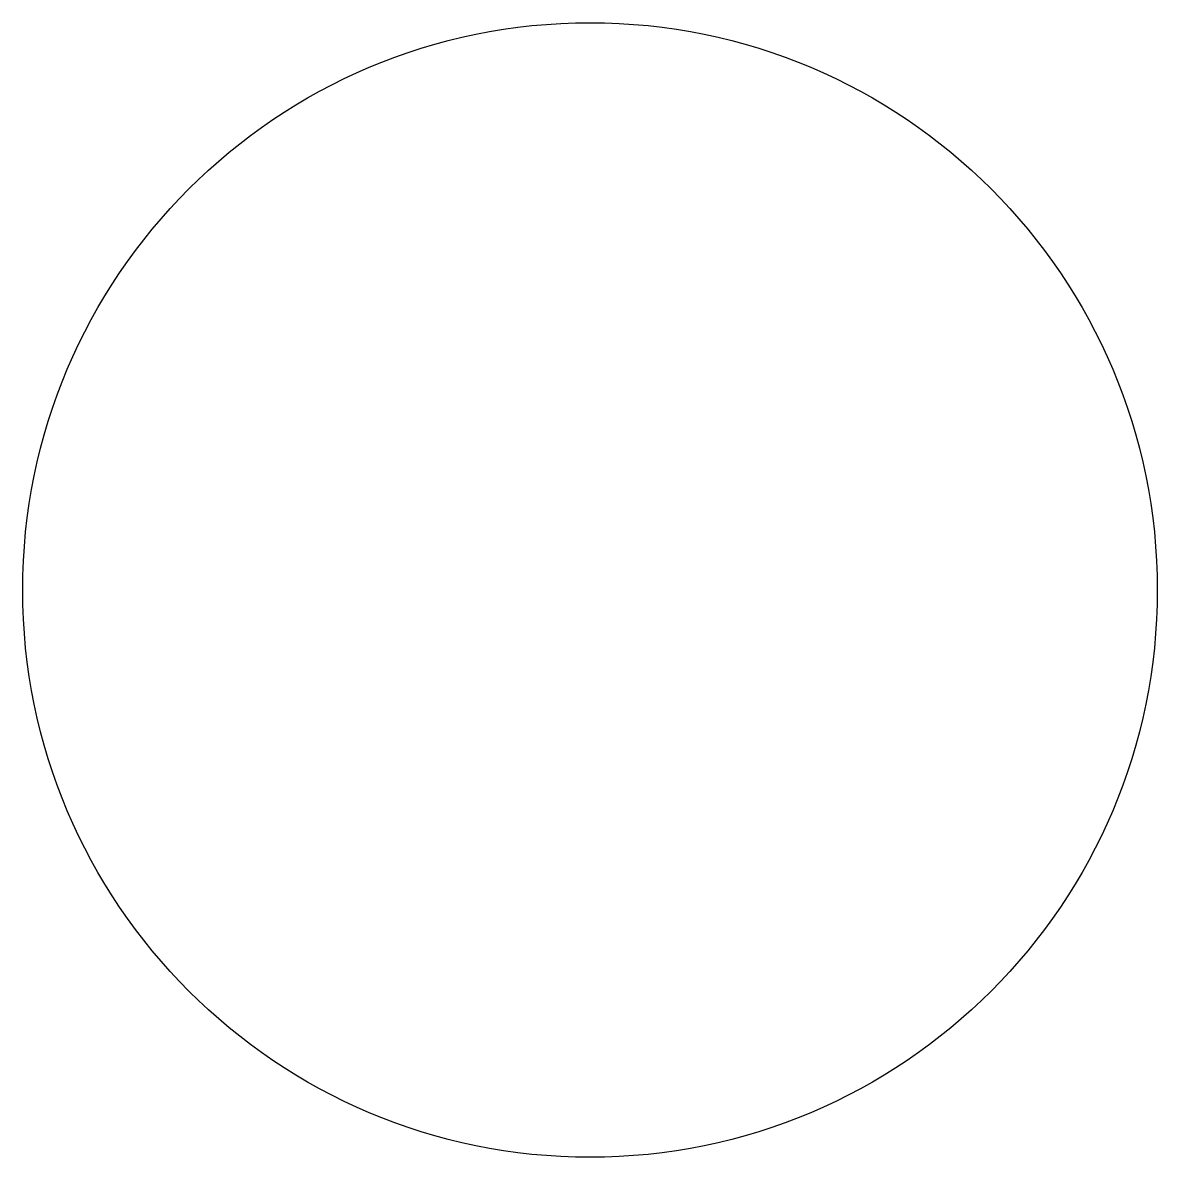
# Model space of a CAD drawing. Header units: millimetres. Extents: x -3 to 0, y -1.5 to 1.5.
import ezdxf

# ---------------------------------------------------------------- set-up
doc = ezdxf.new("R2010")
doc.units = ezdxf.units.MM
doc.layers.get('0').update_dxf_attribs({"linetype": 'CONTINUOUS'})

msp = doc.modelspace()

# ---------------------------------------------------------------- linework, layer by layer
msp.add_circle((-1.5, 0), 1.5)

doc.saveas('drawing.dxf')
